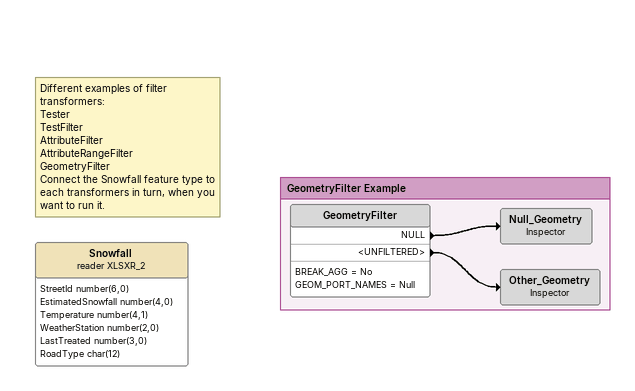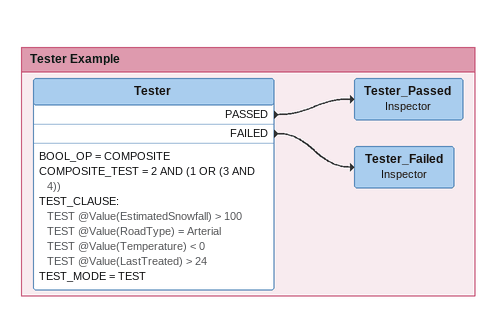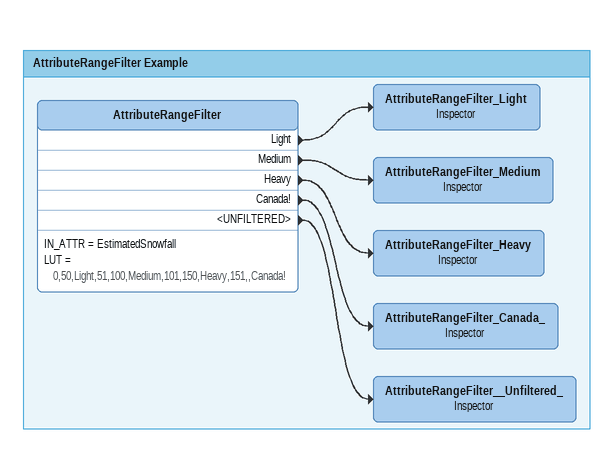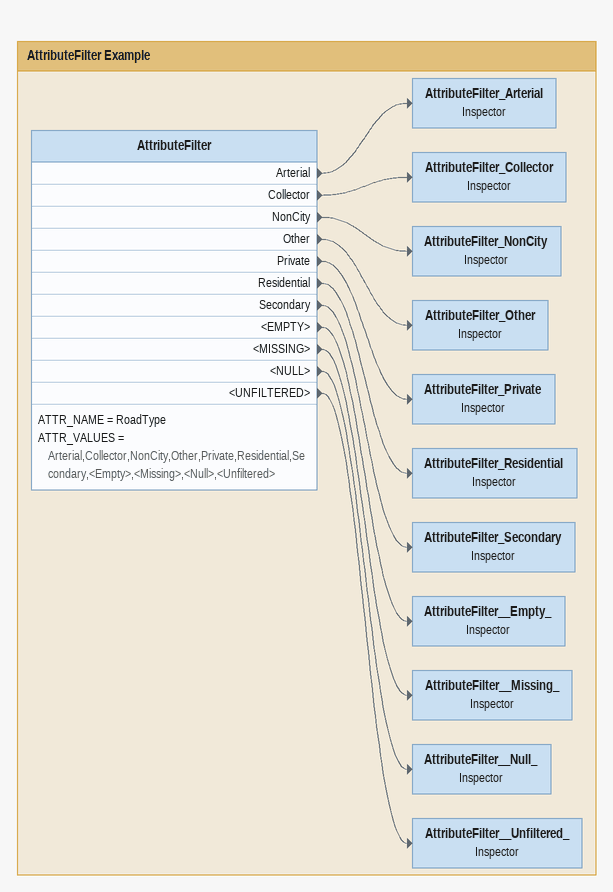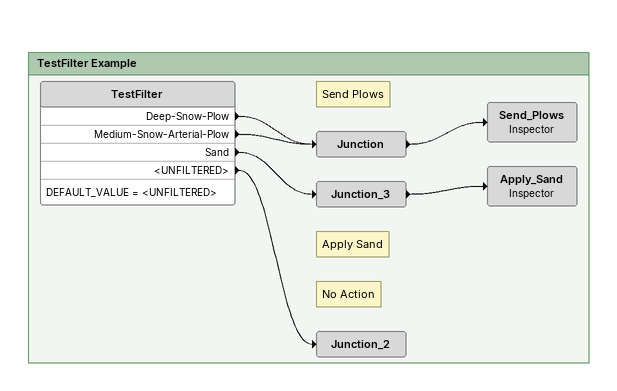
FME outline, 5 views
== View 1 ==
Note: Different examples of filter transformers: / Tester / TestFilter / AttributeFilter / AttributeRangeFilter / GeometryFilter / Connect the Snowfall feature type to each transformers in turn, when you want to run it.
Snowfall (reader XLSXR_2)
    attributes: StreetId number(6,0), EstimatedSnowfall number(4,0), Temperature number(4,1), WeatherStation number(2,0), LastTreated number(3,0), RoadType char(12)

Bookmark: GeometryFilter Example
GeometryFilter
    BREAK_AGG = No
    GEOM_PORT_NAMES = Null
    NULL -> Null_Geometry
    <UNFILTERED> -> Other_Geometry
Null_Geometry: Inspector
Other_Geometry: Inspector

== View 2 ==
Bookmark: Tester Example
Tester
    BOOL_OP = COMPOSITE
    COMPOSITE_TEST = 2 AND (1 OR (3 AND 4))
    TEST_CLAUSE:
      TEST @Value(EstimatedSnowfall) > 100
      TEST @Value(RoadType) = Arterial
      TEST @Value(Temperature) < 0
      TEST @Value(LastTreated) > 24
    TEST_MODE = TEST
    PASSED -> Tester_Passed
    FAILED -> Tester_Failed
Tester_Passed: Inspector
Tester_Failed: Inspector

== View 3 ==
Bookmark: AttributeRangeFilter Example
AttributeRangeFilter
    IN_ATTR = EstimatedSnowfall
    LUT = 0,50,Light,51,100,Medium,101,150,Heavy,151,,Canada!
    Light -> AttributeRangeFilter_Light
    Medium -> AttributeRangeFilter_Medium
    Heavy -> AttributeRangeFilter_Heavy
    Canada! -> AttributeRangeFilter_Canada_
    <UNFILTERED> -> AttributeRangeFilter__Unfiltered_
AttributeRangeFilter_Light: Inspector
AttributeRangeFilter_Medium: Inspector
AttributeRangeFilter_Heavy: Inspector
AttributeRangeFilter_Canada_: Inspector
AttributeRangeFilter__Unfiltered_: Inspector

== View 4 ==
Bookmark: AttributeFilter Example
AttributeFilter
    ATTR_NAME = RoadType
    ATTR_VALUES = Arterial,Collector,NonCity,Other,Private,Residential,Secondary,<Empty>,<Missing>,<Null>,<Unfiltered>
    Arterial -> AttributeFilter_Arterial
    Collector -> AttributeFilter_Collector
    NonCity -> AttributeFilter_NonCity
    Other -> AttributeFilter_Other
    Private -> AttributeFilter_Private
    Residential -> AttributeFilter_Residential
    Secondary -> AttributeFilter_Secondary
    <EMPTY> -> AttributeFilter__Empty_
    <MISSING> -> AttributeFilter__Missing_
    <NULL> -> AttributeFilter__Null_
    <UNFILTERED> -> AttributeFilter__Unfiltered_
AttributeFilter_Arterial: Inspector
AttributeFilter_Collector: Inspector
AttributeFilter_NonCity: Inspector
AttributeFilter_Other: Inspector
AttributeFilter_Private: Inspector
AttributeFilter_Residential: Inspector
AttributeFilter_Secondary: Inspector
AttributeFilter__Empty_: Inspector
AttributeFilter__Missing_: Inspector
AttributeFilter__Null_: Inspector
AttributeFilter__Unfiltered_: Inspector

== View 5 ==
Bookmark: TestFilter Example
TestFilter
    DEFAULT_VALUE = <UNFILTERED>
    Deep-Snow-Plow -> Junction
    Medium-Snow-Arterial-Plow -> Junction
    Sand -> Junction_3
    <UNFILTERED> -> Junction_2
Note: Send Plows
Junction
    -> Send_Plows
Send_Plows: Inspector
Note: Apply Sand
Junction_3
    -> Apply_Sand
Apply_Sand: Inspector
Note: No Action
Junction_2
